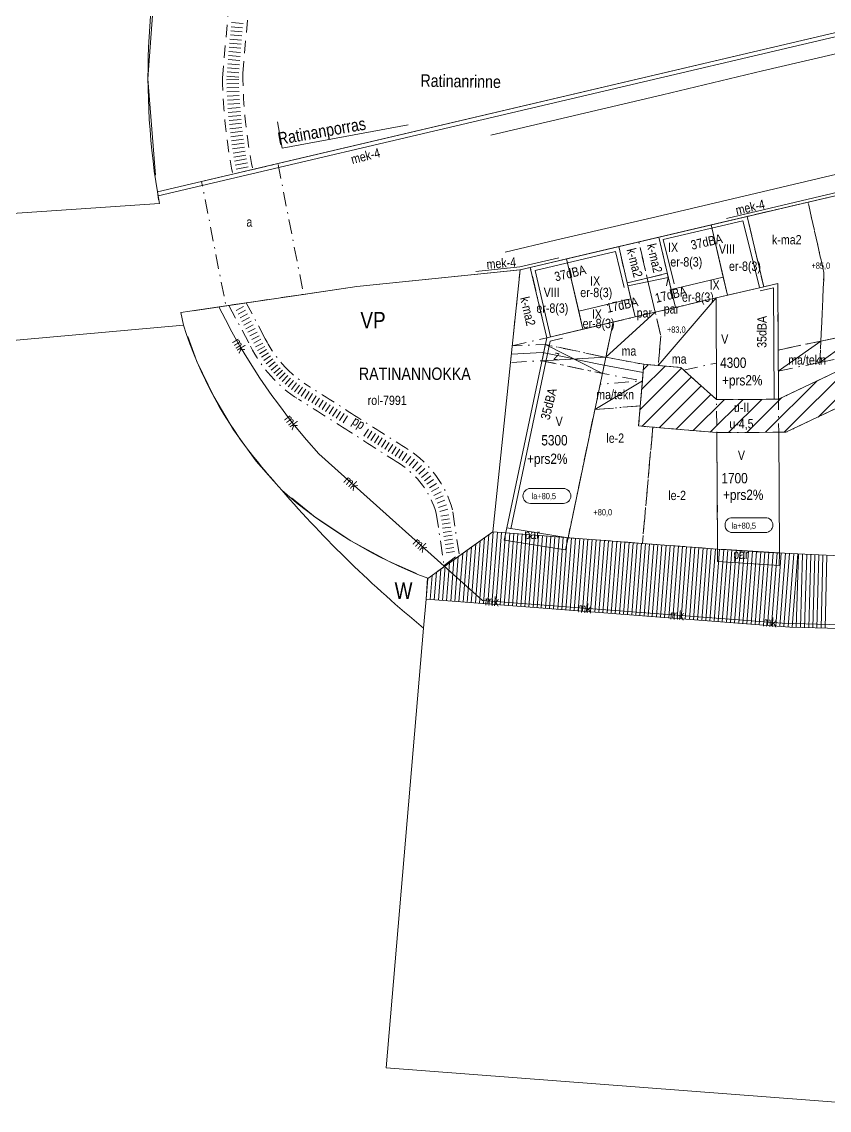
# Model space of a CAD drawing. Header units: metres. Extents: x 24485995 to 24488038, y 6819999 to 6822001.
# Drawn here: x 24487112.6 to 24487308.3, y 6820050.6 to 6820314.5 of the extents above; entities that cross this region are included whole.
import ezdxf

# ---------------------------------------------------------------- set-up
doc = ezdxf.new("R2010")
doc.units = ezdxf.units.M
for name, pattern in [('k10040', [10.3, 3.5, -1.5, 0.3, -1.5, 3.5]), ('k10050', [8, 3, -2, 3]), ('K10271', [0]), ('k10400', [0]), ('K10430', [0]), ('k10630.1', [0]), ('k10vi1', [0]), ('Osoitus_AK', [0])]:
    doc.linetypes.add(name, pattern=pattern)
for name, color, linetype, lineweight in [('AK_AsemakaavaTeksti_Kadun_puistonnimi', 7, 'Continuous', 0), ('AK_JohdoillevarattuTeksti', 7, 'Continuous', 0), ('AK_JohdoillevarattuViiva', 7, 'Continuous', 0), ('AK_Kaavamerkinta_Kayttotarkoitusalue', 7, 'Continuous', 0), ('AK_Katualue_Pihakatu', 7, 'Continuous', 0), ('AK_KayttotarkoitusSymboliViiva_Virkistysalueen_kuvio_murtoviiva', 7, 'Continuous', 0), ('AK_KayttotarkoitusViiva', 7, 'Continuous', 0), ('AK_LiikennointiViiva_Ajoneuvoliittymakielto', 7, 'Continuous', 0), ('AK_LiikennointiViiva_Meluvalli_-aita', 7, 'Continuous', 0), ('AK_LiikennointiViiva_Polkuviivoitus', 7, 'Continuous', 0), ('AK_MuuAsemakaavaTeksti_Alueenosan_kayttotarkoitus', 7, 'Continuous', 0), ('AK_MuuAsemakaavaTeksti_Erityismaarays', 7, 'Continuous', 0), ('AK_MuuAsemakaavaViiva_alueenosan_raja', 7, 'Continuous', 0), ('AK_MuuAsemakaavaViiva_Merkinnan_Kohdistusnuoli', 7, 'Continuous', 0), ('AK_MuuAsemakaavaViiva_Ohj_alueenosan_raja', 7, 'Continuous', 0), ('AK_RakennusalaTeksti_Kerrosala_tai_luku', 7, 'Continuous', 0), ('AK_RakennusalaTeksti_Rakennusoikeus', 7, 'Continuous', 0), ('AK_RakennusalaViiva_Maanalaisen_tilan_viiva', 7, 'Continuous', 0), ('AK_RakennusalaViiva_Rakennusalan_raja__I_', 7, 'Continuous', 0), ('AK_RakentaminenTeksti_Korkeusmerkinta', 7, 'Continuous', 0), ('AK_RakentaminenTeksti_Korkeusmerkinta_ja_soikio', 7, 'Continuous', 0), ('AK_RakentaminenTeksti_Rakentamismaarays', 7, 'Continuous', 0), ('AK_RakentaminenViiva_dB_yms_aaltoviiva', 7, 'Continuous', 0), ('AK_RakentaminenViiva_Kulkuaukko', 7, 'Continuous', 0), ('AK_YmparistoViiva_Istutettava_puurivi', 7, 'Continuous', 0)]:
    doc.layers.add(name, color=color, linetype=linetype, lineweight=lineweight)
doc.styles.add('ArialNarrow', font='ARIALN.TTF')

# ---------------------------------------------------------------- blocks, each defined once
blk = doc.blocks.new('AKP43')
at = {"layer": 'AK_RakentaminenTeksti_Korkeusmerkinta_ja_soikio', "color": 7, "linetype": 'Continuous', "lineweight": 13}
for p, q in [((4, 1.8), (-4, 1.8)), ((-4, -1.8), (4, -1.8))]:
    blk.add_line(p, q, dxfattribs=at)
for centre, start, end in [((-4, 0), 90, 270), ((4, 0), 270, 90)]:
    blk.add_arc(centre, 1.8, start, end, dxfattribs=at)

msp = doc.modelspace()

# ---------------------------------------------------------------- hatches: boundary and pattern name
at = {"layer": 'AK_Katualue_Pihakatu', "linetype": 'Continuous', "lineweight": 0}
h = msp.add_hatch(dxfattribs=at)
h.set_pattern_fill('ANSI31', style=0)
h.paths.add_polyline_path([(24487313.19, 6820231.18), (24487330.19, 6820229.64), (24487347.3, 6820236.03), (24487362.35, 6820241.66), (24487378.67, 6820242.15), (24487387.49, 6820246.08), (24487394.66, 6820249.26), (24487411.37, 6820249.19), (24487428.36, 6820252.95), (24487444.62, 6820256.57), (24487460.87, 6820260.19), (24487461.77, 6820251.66), (24487446, 6820248.66), (24487434.99, 6820246.22), (24487428.97, 6820244.89), (24487412.22, 6820241.19), (24487396.33, 6820241.25), (24487387.6, 6820237.38), (24487380.45, 6820234.2), (24487363.91, 6820233.7), (24487347.02, 6820227.39), (24487339.08, 6820224.42), (24487331.29, 6820221.51), (24487314.63, 6820223), (24487305.42, 6820218.63), (24487297.79, 6820215.02), (24487281.02, 6820214.92), (24487278.02, 6820215.18), (24487268.26, 6820216.01), (24487265.5, 6820216.24), (24487262.06, 6820216.54), (24487263.33, 6820231.48), (24487266.82, 6820231.18), (24487272.3, 6820230.72), (24487275.71, 6820227.65), (24487280.97, 6820222.92), (24487295.97, 6820223.01)], flags=0)

# ---------------------------------------------------------------- linework, layer by layer
at = {"layer": 'AK_JohdoillevarattuViiva', "linetype": 'Continuous', "lineweight": 5, "flags": 128}
for points in [[(24487160.37, 6820245.4), (24487161.94, 6820242.37), (24487163.5, 6820239.35), (24487165.44, 6820235.88), (24487167.52, 6820232.48), (24487170.23, 6820228.13), (24487173.15, 6820223.92), (24487174.52, 6820222.11), (24487175.89, 6820220.29), (24487177.25, 6820218.47), (24487178.64, 6820216.67), (24487181.56, 6820213.19), (24487184.54, 6820209.75)], [(24487231.23, 6820233.96), (24487238.81, 6820234.35), (24487244.04, 6820233.26), (24487248.45, 6820232.34), (24487253.68, 6820231.25), (24487263.16, 6820229.48)], [(24487184.54, 6820209.75), (24487224.24, 6820174.22), (24487279.81, 6820170.02), (24487296.83, 6820168.74), (24487308.24, 6820168.43), (24487317.33, 6820168.26), (24487321.88, 6820168.19), (24487330.98, 6820168.13), (24487341.23, 6820168.16), (24487346.88, 6820168.21), (24487353.73, 6820168.32), (24487358.28, 6820168.4), (24487362.83, 6820168.51), (24487371.93, 6820168.79), (24487381.02, 6820169.13), (24487390.11, 6820169.55), (24487395.8, 6820169.85), (24487401.44, 6820170.18), (24487408.28, 6820170.61), (24487412.82, 6820170.92), (24487421.89, 6820171.59), (24487437.68, 6820172.69), (24487453.46, 6820173.78), (24487489.52, 6820176.28)]]:
    msp.add_lwpolyline(points, dxfattribs=at)
at = {"layer": 'AK_KayttotarkoitusSymboliViiva_Virkistysalueen_kuvio_murtoviiva', "linetype": 'k10vi1', "lineweight": 9, "flags": 128}
for points in [[(24487145.74, 6820271.39), (24487145.43, 6820273.29), (24487324.31, 6820315.31), (24487321.61, 6820314.68), (24487316.63, 6820341.92), (24487302.68, 6820365.04), (24487290.97, 6820427.45), (24487295.41, 6820433.77), (24487291.54, 6820454.38), (24487298.64, 6820455.6), (24487297.4, 6820462.41), (24487267.4, 6820456.77), (24487249.89, 6820463.66), (24487247.84, 6820485.89), (24487244.69, 6820485.23), (24487241.85, 6820486.57), (24487230.32, 6820484.37), (24487214.4, 6820479.3), (24487200.14, 6820470.61), (24487188.34, 6820458.79), (24487179.68, 6820444.5), (24487176.53, 6820436.19), (24487161.53, 6820387.45), (24487150.89, 6820352.86), (24487145.05, 6820327.08), (24487143.16, 6820300.71), (24487145.02, 6820277.35)], [(24487213.43, 6820181.34), (24487226.7, 6820190.85), (24487233.37, 6820254.4), (24487193.74, 6820250.35), (24487154.12, 6820244.48)], [(24487152.8, 6820238.19), (24487155.03, 6820232.19), (24487159.08, 6820223.71), (24487163.88, 6820215.63), (24487169.39, 6820208.02), (24487173.6, 6820203.2)], [(24487177.92, 6820199.07), (24487183.69, 6820194.46), (24487192.35, 6820188.72), (24487201.47, 6820183.75), (24487208.25, 6820180.79)]]:
    msp.add_lwpolyline(points, dxfattribs=at)
at = {"layer": 'AK_KayttotarkoitusViiva', "linetype": 'Continuous', "lineweight": 20, "flags": 128}
for points in [[(24487321.61, 6820314.68), (24487174.67, 6820280.16), (24487156.16, 6820275.81), (24487145.43, 6820273.29)], [(24487233.37, 6820254.4), (24487262.11, 6820261.15), (24487303.14, 6820270.79), (24487344.17, 6820280.43), (24487383.15, 6820289.59), (24487404.59, 6820294.62), (24487417.24, 6820297.6), (24487422.19, 6820298.76), (24487454.02, 6820306.24)], [(24487145.43, 6820273.29), (24487145.92, 6820270.43)], [(24487095.97, 6820267.04), (24487145.92, 6820270.43)], [(24487233.37, 6820254.4), (24487233.29, 6820254.39), (24487193.74, 6820250.35), (24487180.86, 6820248.44), (24487162.05, 6820245.65), (24487151.16, 6820244.04)], [(24487233.37, 6820254.4), (24487226.7, 6820190.85)], [(24487151.16, 6820244.04), (24487151.76, 6820241)], [(24487151.76, 6820241), (24487100.37, 6820236.35)], [(24487314.63, 6820223), (24487305.42, 6820218.63), (24487297.79, 6820215.02), (24487281.02, 6820214.92), (24487278.02, 6820215.18), (24487268.26, 6820216.01), (24487265.5, 6820216.24), (24487262.06, 6820216.54), (24487263.33, 6820231.48), (24487266.82, 6820231.18), (24487272.3, 6820230.72), (24487275.71, 6820227.65), (24487280.97, 6820222.92), (24487295.97, 6820223.01), (24487313.19, 6820231.18)], [(24487226.7, 6820190.85), (24487210.99, 6820179.59)], [(24487468.07, 6820191.77), (24487433.16, 6820189.22), (24487411.12, 6820187.59), (24487396.11, 6820186.51), (24487388.25, 6820186.02), (24487380.39, 6820185.57), (24487365.51, 6820184.97), (24487345.65, 6820184.58), (24487326.2, 6820184.69), (24487311.17, 6820185.07), (24487303.95, 6820185.37), (24487297.44, 6820185.68), (24487296.18, 6820185.74), (24487283.31, 6820186.56), (24487281.18, 6820186.69), (24487263.01, 6820188.06), (24487226.7, 6820190.85)], [(24487210.99, 6820179.59), (24487210.55, 6820174.53)], [(24487209.96, 6820167.49), (24487210.55, 6820174.53)], [(24487210.55, 6820174.53), (24487298.76, 6820167.77)], [(24487494.46, 6820061.73), (24487335.32, 6820050.64), (24487200.89, 6820060.94), (24487209.96, 6820167.49)]]:
    msp.add_lwpolyline(points, dxfattribs=at)
at = {"layer": 'AK_KayttotarkoitusViiva', "linetype": 'Continuous', "lineweight": 20}
for centre, radius, start, end in [((24487318.15, 6820301.41), 174.99, 162.9001, 189.247), ((24487247.08, 6820271.17), 99.98, 197.5643, 219.5662), ((24487402.34, 6820399.46), 301.39, 219.5669, 221.2009), ((24487253.89, 6820290.85), 119.24, 228.9413, 248.9139), ((24487401.21, 6820398.5), 299.91, 221.2045, 230.3782), ((24487333.51, 6821215.56), 1048.36, 268.10044, 273.41187)]:
    msp.add_arc(centre, radius, start, end, dxfattribs=at)
at = {"layer": 'AK_LiikennointiViiva_Ajoneuvoliittymakielto', "linetype": 'k10630.1', "lineweight": 5, "flags": 128}
msp.add_lwpolyline([(24487454.02, 6820306.24), (24487404, 6820294.49), (24487348.11, 6820281.36), (24487318.69, 6820274.45), (24487286.33, 6820266.84), (24487259.85, 6820260.62), (24487233.37, 6820254.4)], dxfattribs=at)
at = {"layer": 'AK_LiikennointiViiva_Meluvalli_-aita', "linetype": 'Continuous', "lineweight": 5, "flags": 128}
for points in [[(24487145.63, 6820272.36), (24487324.5, 6820314.38)], [(24487283.37, 6820266.87), (24487322.65, 6820276.1)], [(24487222.65, 6820254.01), (24487233.26, 6820255.09), (24487242.77, 6820257.33)]]:
    msp.add_lwpolyline(points, dxfattribs=at)
at = {"layer": 'AK_LiikennointiViiva_Polkuviivoitus', "linetype": 'Continuous', "lineweight": 0, "flags": 128}
for points in [[(24487163.38, 6820314.32), (24487166.19, 6820314.08)], [(24487163.21, 6820312.33), (24487166.01, 6820312.08)], [(24487163.29, 6820313.32), (24487166.1, 6820313.08)], [(24487162.94, 6820309.34), (24487165.75, 6820309.09)], [(24487163.03, 6820310.34), (24487165.84, 6820310.09)], [(24487163.12, 6820311.33), (24487165.93, 6820311.09)], [(24487162.68, 6820306.35), (24487165.49, 6820306.11)], [(24487162.77, 6820307.35), (24487165.58, 6820307.1)], [(24487162.86, 6820308.34), (24487165.66, 6820308.1)], [(24487162.51, 6820304.36), (24487165.32, 6820304.11)], [(24487162.6, 6820305.35), (24487165.4, 6820305.11)], [(24487162.25, 6820301.37), (24487165.15, 6820301.12)], [(24487162.34, 6820302.37), (24487165.14, 6820302.12)], [(24487162.42, 6820303.36), (24487165.23, 6820303.12)], [(24487162.21, 6820300.48), (24487165.16, 6820300.55)], [(24487162.23, 6820299.49), (24487165.18, 6820299.58)], [(24487162.27, 6820298.49), (24487165.21, 6820298.58)], [(24487162.31, 6820297.51), (24487165.25, 6820297.64)], [(24487162.36, 6820296.52), (24487165.29, 6820296.69)], [(24487162.41, 6820295.52), (24487165.35, 6820295.69)], [(24487162.48, 6820294.54), (24487165.41, 6820294.75)], [(24487162.55, 6820293.54), (24487165.48, 6820293.75)], [(24487162.63, 6820292.56), (24487165.56, 6820292.81)], [(24487162.71, 6820291.56), (24487165.64, 6820291.81)], [(24487162.8, 6820290.58), (24487165.73, 6820290.87)], [(24487162.9, 6820289.6), (24487165.83, 6820289.93)], [(24487163.01, 6820288.6), (24487165.94, 6820288.93)], [(24487163.13, 6820287.62), (24487166.05, 6820287.99)], [(24487163.25, 6820286.63), (24487166.18, 6820287)], [(24487163.38, 6820285.65), (24487166.3, 6820286.06)], [(24487163.52, 6820284.66), (24487166.45, 6820285.07)], [(24487163.67, 6820283.69), (24487166.59, 6820284.14)], [(24487163.82, 6820282.7), (24487166.74, 6820283.15)], [(24487163.98, 6820281.73), (24487166.9, 6820282.21)], [(24487164.14, 6820280.75), (24487167.06, 6820281.28)], [(24487164.32, 6820279.77), (24487167.24, 6820280.3)], [(24487164.5, 6820278.8), (24487167.42, 6820279.37)], [(24487164.53, 6820244.53), (24487166.32, 6820245.49)], [(24487165, 6820243.65), (24487166.79, 6820244.61)], [(24487165.47, 6820242.77), (24487167.26, 6820243.73)], [(24487165.94, 6820241.88), (24487167.73, 6820242.84)], [(24487166.42, 6820241), (24487168.2, 6820241.96)], [(24487166.89, 6820240.12), (24487168.67, 6820241.07)], [(24487167.36, 6820239.24), (24487169.13, 6820240.19)], [(24487167.83, 6820238.36), (24487169.6, 6820239.31)], [(24487168.3, 6820237.48), (24487170.07, 6820238.42)], [(24487168.78, 6820236.6), (24487170.54, 6820237.54)], [(24487169.25, 6820235.69), (24487171.03, 6820236.6)], [(24487169.71, 6820234.84), (24487171.47, 6820235.8)], [(24487170.19, 6820234.02), (24487171.89, 6820235.08)], [(24487170.71, 6820233.2), (24487172.38, 6820234.3)], [(24487171.25, 6820232.39), (24487172.89, 6820233.54)], [(24487171.82, 6820231.6), (24487173.42, 6820232.79)], [(24487172.41, 6820230.83), (24487173.98, 6820232.06)], [(24487173.02, 6820230.08), (24487174.56, 6820231.35)], [(24487173.66, 6820229.34), (24487175.17, 6820230.66)], [(24487174.3, 6820228.65), (24487175.74, 6820230.05)], [(24487174.99, 6820227.96), (24487176.38, 6820229.39)], [(24487175.69, 6820227.29), (24487177.04, 6820228.76)], [(24487176.42, 6820226.64), (24487177.73, 6820228.15)], [(24487177.16, 6820226.01), (24487178.43, 6820227.56)], [(24487177.93, 6820225.41), (24487179.15, 6820226.99)], [(24487178.71, 6820224.83), (24487179.89, 6820226.45)], [(24487179.48, 6820224.3), (24487180.58, 6820225.97)], [(24487180.31, 6820223.76), (24487181.38, 6820225.45)], [(24487181.16, 6820223.22), (24487182.23, 6820224.91)], [(24487182, 6820222.69), (24487183.07, 6820224.38)], [(24487182.85, 6820222.15), (24487183.92, 6820223.84)], [(24487183.69, 6820221.62), (24487184.76, 6820223.3)], [(24487184.54, 6820221.08), (24487185.61, 6820222.77)], [(24487185.38, 6820220.54), (24487186.45, 6820222.23)], [(24487186.22, 6820220.01), (24487187.3, 6820221.69)], [(24487187.07, 6820219.47), (24487188.14, 6820221.16)], [(24487187.91, 6820218.93), (24487188.98, 6820220.62)], [(24487188.76, 6820218.4), (24487189.83, 6820220.08)], [(24487189.6, 6820217.86), (24487190.67, 6820219.55)], [(24487190.44, 6820217.32), (24487191.52, 6820219.01)], [(24487195.51, 6820214.1), (24487196.58, 6820215.78)], [(24487196.35, 6820213.56), (24487197.43, 6820215.25)], [(24487197.19, 6820213.02), (24487198.27, 6820214.71)], [(24487198.03, 6820212.48), (24487199.11, 6820214.17)], [(24487198.88, 6820211.94), (24487199.95, 6820213.63)], [(24487199.72, 6820211.41), (24487200.8, 6820213.09)], [(24487200.56, 6820210.87), (24487201.64, 6820212.55)], [(24487201.4, 6820210.33), (24487202.48, 6820212.01)], [(24487202.25, 6820209.79), (24487203.32, 6820211.47)], [(24487203.09, 6820209.25), (24487204.17, 6820210.94)], [(24487203.93, 6820208.71), (24487205.01, 6820210.4)], [(24487204.78, 6820208.17), (24487205.88, 6820209.84)], [(24487205.65, 6820207.57), (24487206.85, 6820209.17)], [(24487206.48, 6820206.94), (24487207.72, 6820208.5)], [(24487207.27, 6820206.28), (24487208.57, 6820207.8)], [(24487208.05, 6820205.55), (24487209.45, 6820206.98)], [(24487208.78, 6820204.82), (24487210.23, 6820206.2)], [(24487209.49, 6820204.03), (24487211.03, 6820205.31)], [(24487210.15, 6820203.22), (24487211.73, 6820204.45)], [(24487210.76, 6820202.39), (24487212.38, 6820203.57)], [(24487211.36, 6820201.51), (24487213.05, 6820202.57)], [(24487211.89, 6820200.62), (24487213.62, 6820201.63)], [(24487212.4, 6820199.68), (24487214.19, 6820200.57)], [(24487212.84, 6820198.75), (24487214.67, 6820199.58)], [(24487213.25, 6820197.8), (24487215.09, 6820198.56)], [(24487213.61, 6820196.8), (24487215.51, 6820197.43)], [(24487213.93, 6820195.81), (24487215.84, 6820196.38)], [(24487214.13, 6820194.69), (24487216.11, 6820194.99)], [(24487214.28, 6820193.7), (24487216.25, 6820194)], [(24487214.42, 6820192.71), (24487216.4, 6820193.01)], [(24487214.57, 6820191.72), (24487216.55, 6820192.02)], [(24487214.72, 6820190.73), (24487216.7, 6820191.03)], [(24487214.87, 6820189.74), (24487216.85, 6820190.04)], [(24487224.51, 6820173.46), (24487225.8, 6820190.2)], [(24487225.51, 6820173.39), (24487226.85, 6820190.84)], [(24487226.51, 6820173.31), (24487227.84, 6820190.76)], [(24487227.5, 6820173.23), (24487228.84, 6820190.68)], [(24487228.5, 6820173.16), (24487229.84, 6820190.61)], [(24487229.5, 6820173.08), (24487230.84, 6820190.53)], [(24487230.5, 6820173.01), (24487231.83, 6820190.45)], [(24487231.49, 6820172.93), (24487232.83, 6820190.38)], [(24487232.49, 6820172.85), (24487233.83, 6820190.3)], [(24487233.49, 6820172.78), (24487234.82, 6820190.22)], [(24487234.48, 6820172.7), (24487235.82, 6820190.15)], [(24487235.48, 6820172.62), (24487236.82, 6820190.07)], [(24487215.02, 6820188.76), (24487217, 6820189.05)], [(24487215.17, 6820187.77), (24487217.15, 6820188.06)], [(24487221.52, 6820173.69), (24487222.61, 6820187.92)], [(24487222.52, 6820173.62), (24487223.67, 6820188.68)], [(24487223.52, 6820173.54), (24487224.73, 6820189.44)], [(24487236.48, 6820172.55), (24487237.82, 6820190)], [(24487237.47, 6820172.47), (24487238.81, 6820189.92)], [(24487238.47, 6820172.39), (24487239.81, 6820189.84)], [(24487239.47, 6820172.32), (24487240.81, 6820189.77)], [(24487240.47, 6820172.24), (24487241.8, 6820189.69)], [(24487241.46, 6820172.16), (24487242.8, 6820189.61)], [(24487242.46, 6820172.09), (24487243.8, 6820189.54)], [(24487243.46, 6820172.01), (24487244.79, 6820189.46)], [(24487244.45, 6820171.94), (24487245.79, 6820189.38)], [(24487245.45, 6820171.86), (24487246.79, 6820189.31)], [(24487246.45, 6820171.78), (24487247.79, 6820189.23)], [(24487247.45, 6820171.71), (24487248.78, 6820189.15)], [(24487248.44, 6820171.63), (24487249.78, 6820189.08)], [(24487249.44, 6820171.55), (24487250.78, 6820189)], [(24487250.44, 6820171.48), (24487251.77, 6820188.93)], [(24487251.43, 6820171.4), (24487252.77, 6820188.85)], [(24487252.43, 6820171.32), (24487253.77, 6820188.77)], [(24487253.43, 6820171.25), (24487254.77, 6820188.7)], [(24487254.43, 6820171.17), (24487255.76, 6820188.62)], [(24487255.42, 6820171.09), (24487256.76, 6820188.54)], [(24487256.42, 6820171.02), (24487257.76, 6820188.47)], [(24487257.42, 6820170.94), (24487258.75, 6820188.39)], [(24487258.41, 6820170.87), (24487259.75, 6820188.31)], [(24487259.41, 6820170.79), (24487260.75, 6820188.24)], [(24487260.41, 6820170.71), (24487261.74, 6820188.16)], [(24487261.4, 6820170.64), (24487262.74, 6820188.08)], [(24487262.4, 6820170.56), (24487263.74, 6820188.01)], [(24487263.4, 6820170.48), (24487264.74, 6820187.93)], [(24487264.4, 6820170.41), (24487265.73, 6820187.86)], [(24487265.39, 6820170.33), (24487266.73, 6820187.78)], [(24487266.39, 6820170.25), (24487267.73, 6820187.71)], [(24487267.39, 6820170.18), (24487268.72, 6820187.63)], [(24487268.38, 6820170.1), (24487269.72, 6820187.56)], [(24487269.38, 6820170.02), (24487270.72, 6820187.48)], [(24487270.38, 6820169.95), (24487271.72, 6820187.41)], [(24487215.32, 6820186.78), (24487217.29, 6820187.07)], [(24487215.46, 6820185.79), (24487217.44, 6820186.09)], [(24487217.53, 6820174), (24487218.37, 6820184.88)], [(24487218.53, 6820173.92), (24487219.43, 6820185.64)], [(24487219.53, 6820173.85), (24487220.49, 6820186.4)], [(24487220.52, 6820173.77), (24487221.55, 6820187.16)], [(24487271.38, 6820169.87), (24487272.71, 6820187.33)], [(24487272.37, 6820169.8), (24487273.71, 6820187.26)], [(24487273.37, 6820169.72), (24487274.71, 6820187.18)], [(24487274.37, 6820169.64), (24487275.7, 6820187.11)], [(24487275.36, 6820169.57), (24487276.7, 6820187.03)], [(24487276.36, 6820169.49), (24487277.7, 6820186.95)], [(24487277.36, 6820169.41), (24487278.7, 6820186.88)], [(24487278.35, 6820169.34), (24487279.69, 6820186.8)], [(24487279.35, 6820169.26), (24487280.69, 6820186.73)], [(24487280.35, 6820169.18), (24487281.69, 6820186.66)], [(24487281.35, 6820169.11), (24487282.69, 6820186.6)], [(24487282.34, 6820169.03), (24487283.68, 6820186.53)], [(24487283.34, 6820168.95), (24487284.68, 6820186.47)], [(24487284.34, 6820168.88), (24487285.68, 6820186.4)], [(24487285.33, 6820168.8), (24487286.68, 6820186.34)], [(24487286.33, 6820168.73), (24487287.68, 6820186.28)], [(24487287.33, 6820168.65), (24487288.67, 6820186.21)], [(24487288.33, 6820168.57), (24487289.67, 6820186.15)], [(24487289.32, 6820168.5), (24487290.67, 6820186.09)], [(24487290.32, 6820168.42), (24487291.67, 6820186.02)], [(24487291.32, 6820168.34), (24487292.67, 6820185.96)], [(24487292.31, 6820168.27), (24487293.66, 6820185.9)], [(24487293.31, 6820168.19), (24487294.66, 6820185.83)], [(24487294.31, 6820168.11), (24487295.66, 6820185.77)], [(24487295.3, 6820168.04), (24487296.66, 6820185.71)], [(24487296.3, 6820167.96), (24487297.66, 6820185.67)], [(24487297.3, 6820167.88), (24487298.66, 6820185.62)], [(24487298.3, 6820167.81), (24487299.66, 6820185.57)], [(24487299.29, 6820167.73), (24487300.66, 6820185.52)], [(24487300.29, 6820167.69), (24487300.81, 6820185.52)], [(24487301.29, 6820167.66), (24487301.81, 6820185.47)], [(24487302.29, 6820167.63), (24487302.81, 6820185.42)], [(24487303.29, 6820167.61), (24487303.81, 6820185.37)], [(24487304.29, 6820167.58), (24487304.81, 6820185.33)], [(24487305.29, 6820167.55), (24487305.72, 6820185.29)], [(24487306.29, 6820167.53), (24487306.72, 6820185.25)], [(24487307.29, 6820167.5), (24487307.72, 6820185.21)], [(24487214.54, 6820174.23), (24487215.18, 6820182.59)], [(24487215.54, 6820174.15), (24487216.25, 6820183.35)], [(24487216.54, 6820174.08), (24487217.31, 6820184.12)], [(24487210.55, 6820174.53), (24487210.94, 6820179.61)], [(24487211.55, 6820174.46), (24487212, 6820180.31)], [(24487212.55, 6820174.38), (24487213.06, 6820181.07)], [(24487213.55, 6820174.3), (24487214.12, 6820181.83)]]:
    msp.add_lwpolyline(points, dxfattribs=at)
at = {"layer": 'AK_MuuAsemakaavaViiva_alueenosan_raja', "linetype": 'k10040', "lineweight": 5, "flags": 128}
for points in [[(24487162.05, 6820245.65), (24487180.86, 6820248.44), (24487174.67, 6820280.16), (24487156.16, 6820275.81), (24487162.05, 6820245.65)], [(24487306.24, 6820237.1), (24487316.09, 6820239.17), (24487317.63, 6820256.22), (24487321.99, 6820257.24), (24487317.99, 6820274.28), (24487303.14, 6820270.79), (24487303.31, 6820270.05), (24487306.98, 6820253.72), (24487306.93, 6820252.51), (24487306.24, 6820237.1)], [(24487295.9, 6820234.93), (24487306.24, 6820237.1), (24487306.93, 6820252.51), (24487306.98, 6820253.72), (24487303.31, 6820270.05), (24487303.14, 6820270.79), (24487288.39, 6820267.33), (24487292.39, 6820250.29), (24487295.81, 6820251.09), (24487295.9, 6820234.93)], [(24487264.17, 6820252.4), (24487269.03, 6820253.54), (24487266.98, 6820262.3), (24487262.11, 6820261.15), (24487264.17, 6820252.4)], [(24487259.3, 6820251.26), (24487264.17, 6820252.4), (24487262.11, 6820261.15), (24487257.24, 6820260.01), (24487259.3, 6820251.26)], [(24487263.33, 6820231.48), (24487262.06, 6820216.54), (24487281.02, 6820214.92), (24487296.02, 6820215.01), (24487297.79, 6820215.02), (24487314.63, 6820223), (24487331.29, 6820221.51), (24487363.91, 6820233.7), (24487380.45, 6820234.2), (24487396.33, 6820241.25), (24487412.22, 6820241.19), (24487446, 6820248.66), (24487461.77, 6820251.66), (24487460.87, 6820260.19), (24487444.62, 6820256.57), (24487411.37, 6820249.19), (24487394.66, 6820249.26), (24487378.67, 6820242.15), (24487362.35, 6820241.66), (24487330.19, 6820229.64), (24487313.19, 6820231.18), (24487295.97, 6820223.01), (24487280.97, 6820222.92), (24487272.3, 6820230.72), (24487263.33, 6820231.48)], [(24487231.44, 6820235.97), (24487239.83, 6820237.94), (24487235.82, 6820254.98), (24487233.37, 6820254.4), (24487231.44, 6820235.97)], [(24487166.98, 6820246.38), (24487162.74, 6820245.75)], [(24487162.74, 6820245.75), (24487168.01, 6820235.9)], [(24487171.6, 6820237.68), (24487166.98, 6820246.38)], [(24487267.46, 6820238.39), (24487266.82, 6820231.18), (24487272.3, 6820230.72), (24487272.98, 6820230.1), (24487280.92, 6820231.77), (24487280.83, 6820247.58), (24487266.11, 6820244.12), (24487267.46, 6820238.39)], [(24487254.11, 6820233.2), (24487263.33, 6820231.48), (24487266.82, 6820231.18), (24487267.46, 6820238.39), (24487266.11, 6820244.12), (24487261.24, 6820242.97), (24487255.89, 6820241.72), (24487254.11, 6820233.2)], [(24487306.01, 6820231.94), (24487315.62, 6820233.97), (24487316.09, 6820239.17), (24487306.24, 6820237.1), (24487306.01, 6820231.94)], [(24487262.99, 6820227.48), (24487263.33, 6820231.48), (24487254.11, 6820233.2), (24487239.47, 6820236.26), (24487231.44, 6820235.97), (24487231.02, 6820231.94), (24487238.65, 6820232.34), (24487253.29, 6820229.28), (24487262.99, 6820227.48)], [(24487238.65, 6820232.34), (24487253.29, 6820229.28), (24487254.11, 6820233.2), (24487239.47, 6820236.26), (24487238.65, 6820232.34)], [(24487295.93, 6820229.82), (24487306.01, 6820231.94), (24487306.24, 6820237.1), (24487295.9, 6820234.93), (24487295.93, 6820229.82)], [(24487251.46, 6820220.51), (24487262.47, 6820221.41), (24487262.99, 6820227.48), (24487252.74, 6820226.64), (24487251.46, 6820220.51)], [(24487281.02, 6820214.92), (24487296.02, 6820215.01), (24487295.97, 6820223.01), (24487280.97, 6820222.92), (24487281.02, 6820214.92)], [(24487244.97, 6820189.45), (24487263.01, 6820188.06), (24487265.5, 6820216.24), (24487262.06, 6820216.54), (24487262.47, 6820221.41), (24487251.46, 6820220.51), (24487244.97, 6820189.45)], [(24487263.01, 6820188.06), (24487281.21, 6820186.69), (24487281.02, 6820214.92), (24487278.02, 6820215.18), (24487265.5, 6820216.24), (24487263.01, 6820188.06)], [(24487213.01, 6820195.37), (24487214.92, 6820182.67)], [(24487218.54, 6820185.51), (24487216.93, 6820196.2)], [(24487214.92, 6820182.67), (24487218.54, 6820185.51)]]:
    msp.add_lwpolyline(points, dxfattribs=at)
at = {"layer": 'AK_MuuAsemakaavaViiva_alueenosan_raja', "linetype": 'k10040', "lineweight": 5}
for centre, radius, start, end in [((24487196.77, 6820250.12), 28.08, 206.3128, 221.9824), ((24487196.77, 6820250.12), 32.08, 206.3129, 237.6533), ((24487196.77, 6820250.12), 28.08, 221.9837, 237.6534), ((24484324.36, 6815714.52), 5340.57, 57.49805, 57.65389), ((24484324.35, 6815714.53), 5336.57, 57.34199, 57.49783), ((24487192.7, 6820189.66), 25.1, 15.1006, 57.3413), ((24487192.7, 6820189.66), 21.1, 15.6952, 57.342)]:
    msp.add_arc(centre, radius, start, end, dxfattribs=at)
for centre, major_axis in [((24484324.37, 6815714.52), (-4500.72, 2867.49)), ((24484324.35, 6815714.53), (-4496.26, 2881.9))]:
    msp.add_ellipse(centre, major_axis=major_axis, ratio=1, start_param=4.712389, end_param=4.715109, dxfattribs=at)
at = {"layer": 'AK_MuuAsemakaavaViiva_Merkinnan_Kohdistusnuoli', "linetype": 'Osoitus_AK', "lineweight": 5, "flags": 128}
msp.add_lwpolyline([(24487174.57, 6820290.3), (24487175.7, 6820283.89), (24487206.2, 6820289.57)], dxfattribs=at)
at = {"layer": 'AK_MuuAsemakaavaViiva_Ohj_alueenosan_raja', "linetype": 'k10050', "lineweight": 5, "flags": 128}
for points in [[(24487161.2, 6820300.83), (24487163.32, 6820325.14)], [(24487166.13, 6820301.97), (24487168.09, 6820324.4)]]:
    msp.add_lwpolyline(points, dxfattribs=at)
at = {"layer": 'AK_MuuAsemakaavaViiva_Ohj_alueenosan_raja', "linetype": 'k10050', "lineweight": 5}
for centre, radius, start, end in [((24487288.97, 6820303.07), 122.84, 180.5146, 191.431), ((24487293.47, 6820303.41), 132.3, 181.116, 191.2563)]:
    msp.add_arc(centre, radius, start, end, dxfattribs=at)
at = {"layer": 'AK_RakennusalaViiva_Maanalaisen_tilan_viiva', "linetype": 'Continuous', "lineweight": 5, "flags": 128}
for points in [[(24487266.82, 6820231.18), (24487280.83, 6820247.58)], [(24487254.11, 6820233.2), (24487266.11, 6820244.12)], [(24487306.01, 6820231.94), (24487316.09, 6820239.17)], [(24487295.93, 6820229.82), (24487306.24, 6820237.1)], [(24487251.46, 6820220.51), (24487262.99, 6820227.48)]]:
    msp.add_lwpolyline(points, dxfattribs=at)
at = {"layer": 'AK_RakennusalaViiva_Rakennusalan_raja__I_', "linetype": 'K10271', "lineweight": 9, "flags": 128}
for points in [[(24487283.63, 6820248.23), (24487292.39, 6820250.29), (24487288.39, 6820267.33), (24487282.41, 6820265.92), (24487279.63, 6820265.27), (24487283.63, 6820248.23)], [(24487269.95, 6820249.64), (24487282.6, 6820252.61), (24487279.63, 6820265.27), (24487266.98, 6820262.3), (24487269.95, 6820249.64)], [(24487247.56, 6820244.38), (24487260.21, 6820247.36), (24487257.24, 6820260.01), (24487244.59, 6820257.04), (24487247.56, 6820244.38)], [(24487235.82, 6820254.98), (24487239.83, 6820237.94), (24487248.59, 6820240), (24487244.59, 6820257.04), (24487235.82, 6820254.98)], [(24487266.11, 6820244.12), (24487270.98, 6820245.26), (24487269.03, 6820253.54), (24487264.17, 6820252.4), (24487266.11, 6820244.12)], [(24487261.24, 6820242.97), (24487266.11, 6820244.12), (24487264.17, 6820252.4), (24487259.3, 6820251.26), (24487261.24, 6820242.97)], [(24487269.95, 6820249.64), (24487270.98, 6820245.26), (24487283.63, 6820248.23), (24487282.6, 6820252.61), (24487269.95, 6820249.64)], [(24487280.97, 6820222.92), (24487295.97, 6820223.01), (24487295.81, 6820251.09), (24487292.39, 6820250.29), (24487280.83, 6820247.58), (24487280.97, 6820222.92)], [(24487248.59, 6820240), (24487261.24, 6820242.97), (24487260.21, 6820247.36), (24487247.56, 6820244.38), (24487248.59, 6820240)], [(24487230.14, 6820191.81), (24487244.97, 6820189.45), (24487255.89, 6820241.72), (24487239.83, 6820237.94), (24487230.14, 6820191.81)], [(24487244.97, 6820189.45), (24487230.14, 6820191.81), (24487229.52, 6820188.87), (24487244.35, 6820186.51), (24487244.97, 6820189.45)]]:
    msp.add_lwpolyline(points, dxfattribs=at)
for points in [[(24487281.18, 6820186.69, 0.00546), (24487296.19, 6820185.74), (24487296.19, 6820185.74), (24487296.02, 6820215.01), (24487281.02, 6820214.92), (24487281.18, 6820186.69)], [(24487281.18, 6820186.69), (24487281.2, 6820183.69), (24487296.15, 6820182.74), (24487296.19, 6820185.74), (24487296.19, 6820185.74, -0.00546), (24487281.18, 6820186.69)]]:
    msp.add_lwpolyline(points, format="xyb", dxfattribs=at)
at = {"layer": 'AK_RakentaminenViiva_dB_yms_aaltoviiva', "linetype": 'k10400', "lineweight": 0, "flags": 128}
for points in [[(24487270.67, 6820251.03), (24487268.02, 6820261.71), (24487287.35, 6820266.27), (24487291.37, 6820250.15)], [(24487240.72, 6820238.15), (24487237.03, 6820254.21), (24487256.48, 6820258.83), (24487258.56, 6820250.07)], [(24487259.47, 6820250.51), (24487269.26, 6820252.56), (24487268.85, 6820250.5)], [(24487291.5, 6820249.26), (24487294.76, 6820249.99), (24487294.91, 6820223.07)], [(24487231.12, 6820191.6), (24487240.67, 6820237.11), (24487243.66, 6820237.82)]]:
    msp.add_lwpolyline(points, dxfattribs=at)
at = {"layer": 'AK_RakentaminenViiva_Kulkuaukko', "linetype": 'Continuous', "lineweight": 5, "flags": 128}
for points in [[(24487253.29, 6820229.28), (24487239.47, 6820236.26)], [(24487238.65, 6820232.34), (24487254.11, 6820233.2)]]:
    msp.add_lwpolyline(points, dxfattribs=at)
at = {"layer": 'AK_YmparistoViiva_Istutettava_puurivi', "linetype": 'K10430', "lineweight": 5, "flags": 128}
for points in [[(24487226.29, 6820287.07), (24487267.88, 6820296.79), (24487292.1, 6820302.61), (24487326.2, 6820310.57), (24487355.36, 6820317.43), (24487379.82, 6820323.16), (24487400.45, 6820327.94)], [(24487229.71, 6820258.71), (24487241.96, 6820261.56), (24487266.3, 6820267.27), (24487290.64, 6820272.99), (24487310.11, 6820277.57), (24487339.31, 6820284.43), (24487358.78, 6820289), (24487378.25, 6820293.57), (24487402.59, 6820299.29), (24487431.79, 6820306.15), (24487446.39, 6820309.58), (24487452.88, 6820311.05)]]:
    msp.add_lwpolyline(points, dxfattribs=at)

# ---------------------------------------------------------------- block references
at = {"layer": 'AK_RakentaminenTeksti_Korkeusmerkinta_ja_soikio', "color": 7, "lineweight": 5}
for p in [(24487239.85, 6820199.57, 0), (24487288.82, 6820192.49, 0)]:
    msp.add_blockref('AKP43', p, dxfattribs=at)

# ---------------------------------------------------------------- texts
at = {"layer": 'AK_AsemakaavaTeksti_Kadun_puistonnimi', "linetype": 'Continuous', "lineweight": 5, "style": 'ArialNarrow'}
for s, rotation, p in [('Ratinanrinne', 358.995, (24487209.18, 6820298.8)), ('Ratinanporras', 10.1002, (24487174.91, 6820284.65))]:
    msp.add_text(s, height=3, rotation=rotation, dxfattribs=at).set_placement(p)
msp.add_text('RATINANNOKKA', height=3, dxfattribs=at).set_placement((24487194.28, 6820227.69))
at = {"layer": 'AK_JohdoillevarattuTeksti', "linetype": 'Continuous', "lineweight": 0, "style": 'ArialNarrow'}
for s, rotation, p in [('mk', 301.3942, (24487163.47, 6820236.96)), ('z', 348.1946, (24487241.42, 6820232.66)), ('mk', 307.529, (24487176.05, 6820218.19)), ('mk', 318.1729, (24487190.38, 6820203.01)), ('mk', 318.1729, (24487207.15, 6820188.01)), ('mk', 355.6764, (24487224.72, 6820173.06)), ('mk', 355.6764, (24487247.16, 6820171.36)), ('mk', 355.6764, (24487269.59, 6820169.67)), ('mk', 355.6764, (24487292.03, 6820167.97))]:
    msp.add_text(s, height=2.25, rotation=rotation, dxfattribs=at).set_placement(p)
at = {"layer": 'AK_Kaavamerkinta_Kayttotarkoitusalue', "linetype": 'Continuous', "lineweight": 0, "style": 'ArialNarrow'}
for s, p in [('VP', (24487194.65, 6820240.18)), ('W', (24487202.94, 6820174.61))]:
    msp.add_text(s, height=4, dxfattribs=at).set_placement(p)
at = {"layer": 'AK_MuuAsemakaavaTeksti_Alueenosan_kayttotarkoitus', "linetype": 'Continuous', "lineweight": 0, "style": 'ArialNarrow'}
for s, p in [('a', (24487167.01, 6820264.86)), ('k-ma2', (24487294.4, 6820260.56)), ('par', (24487268.16, 6820243.78)), ('par', (24487261.59, 6820242.83, 0)), ('ma', (24487257.93, 6820233.59)), ('ma', (24487270.12, 6820231.65)), ('ma/tekn', (24487298.32, 6820231.43)), ('ma/tekn', (24487251.8, 6820223.03)), ('u-II', (24487285.16, 6820219.91)), ('par', (24487234.38, 6820189.17)), ('par', (24487284.98, 6820184.29))]:
    msp.add_text(s, height=2.25, dxfattribs=at).set_placement(p)
for s, rotation, p in [('k-ma2', 284.334, (24487259.14, 6820259.28)), ('k-ma2', 283.251, (24487264.04, 6820260.44)), ('k-ma2', 283.145, (24487233.32, 6820247.57)), ('pp', 327.419, (24487192.43, 6820217.14))]:
    msp.add_text(s, height=2.25, rotation=rotation, dxfattribs=at).set_placement(p)
at = {"layer": 'AK_MuuAsemakaavaTeksti_Erityismaarays', "linetype": 'Continuous', "lineweight": 0, "style": 'ArialNarrow'}
for s, rotation, p in [('mek-4', 14.27, (24487192.69, 6820280)), ('mek-4', 13.228, (24487285.88, 6820267.64)), ('37dBA', 12.729, (24487275.01, 6820259.23)), ('mek-4', 4.817, (24487225.31, 6820254.57)), ('37dBA', 13.698, (24487241.99, 6820251.57)), ('17dBA', 13.867, (24487266.38, 6820246.38)), ('17dBA', 12.459, (24487254.56, 6820243.95)), ('35dBA', 89.652, (24487293.04, 6820235.47)), ('35dBA', 76.111, (24487240.45, 6820217.87))]:
    msp.add_text(s, height=2.25, rotation=rotation, dxfattribs=at).set_placement(p)
for s, p in [('rol-7991', (24487196.41, 6820221.62)), ('le-2', (24487254.26, 6820212.45)), ('le-2', (24487269.26, 6820198.57))]:
    msp.add_text(s, height=2.25, dxfattribs=at).set_placement(p)
at = {"layer": 'AK_RakennusalaTeksti_Kerrosala_tai_luku', "linetype": 'Continuous', "lineweight": 0, "style": 'ArialNarrow'}
for s, p in [('IX', (24487269.21, 6820258.71)), ('VIII', (24487281.52, 6820258.28)), ('er-8(3)', (24487269.76, 6820255.19)), ('er-8(3)', (24487283.98, 6820254.14)), ('IX', (24487250.33, 6820250.57)), ('IX', (24487279.27, 6820249.59)), ('VIII', (24487239.07, 6820247.82)), ('er-8(3)', (24487247.94, 6820247.77)), ('er-8(3)', (24487272.57, 6820246.64)), ('er-8(3)', (24487237.3, 6820243.98)), ('IX', (24487250.74, 6820242.58)), ('er-8(3)', (24487248.5, 6820240.26)), ('V', (24487282.09, 6820236.46)), ('V', (24487241.96, 6820216.5)), ('V', (24487286.13, 6820208.31))]:
    msp.add_text(s, height=2.25, dxfattribs=at).set_placement(p)
at = {"layer": 'AK_RakennusalaTeksti_Rakennusoikeus', "linetype": 'Continuous', "lineweight": 0, "style": 'ArialNarrow'}
for s, p in [('4300', (24487281.82, 6820230.62)), ('+prs2%', (24487282.29, 6820226.36)), ('5300', (24487238.49, 6820211.82)), ('+prs2%', (24487235.03, 6820207.33)), ('1700', (24487282.14, 6820202.63)), ('+prs2%', (24487282.52, 6820198.6))]:
    msp.add_text(s, height=2.5, dxfattribs=at).set_placement(p)
at = {"layer": 'AK_RakentaminenTeksti_Korkeusmerkinta', "linetype": 'Continuous', "lineweight": 0, "style": 'ArialNarrow'}
for s, p in [('+85,0', (24487303.97, 6820254.65)), ('+83,0', (24487268.94, 6820239.15)), ('la+80,5', (24487236.14, 6820198.79)), ('+80,0', (24487251.12, 6820194.86)), ('la+80,5', (24487284.6, 6820191.61))]:
    msp.add_text(s, height=1.5, dxfattribs=at).set_placement(p)
at = {"layer": 'AK_RakentaminenTeksti_Rakentamismaarays', "linetype": 'Continuous', "lineweight": 0, "style": 'ArialNarrow'}
msp.add_text('u-4,5', height=2.25, dxfattribs=at).set_placement((24487284.06, 6820215.95))

doc.saveas('drawing.dxf')
